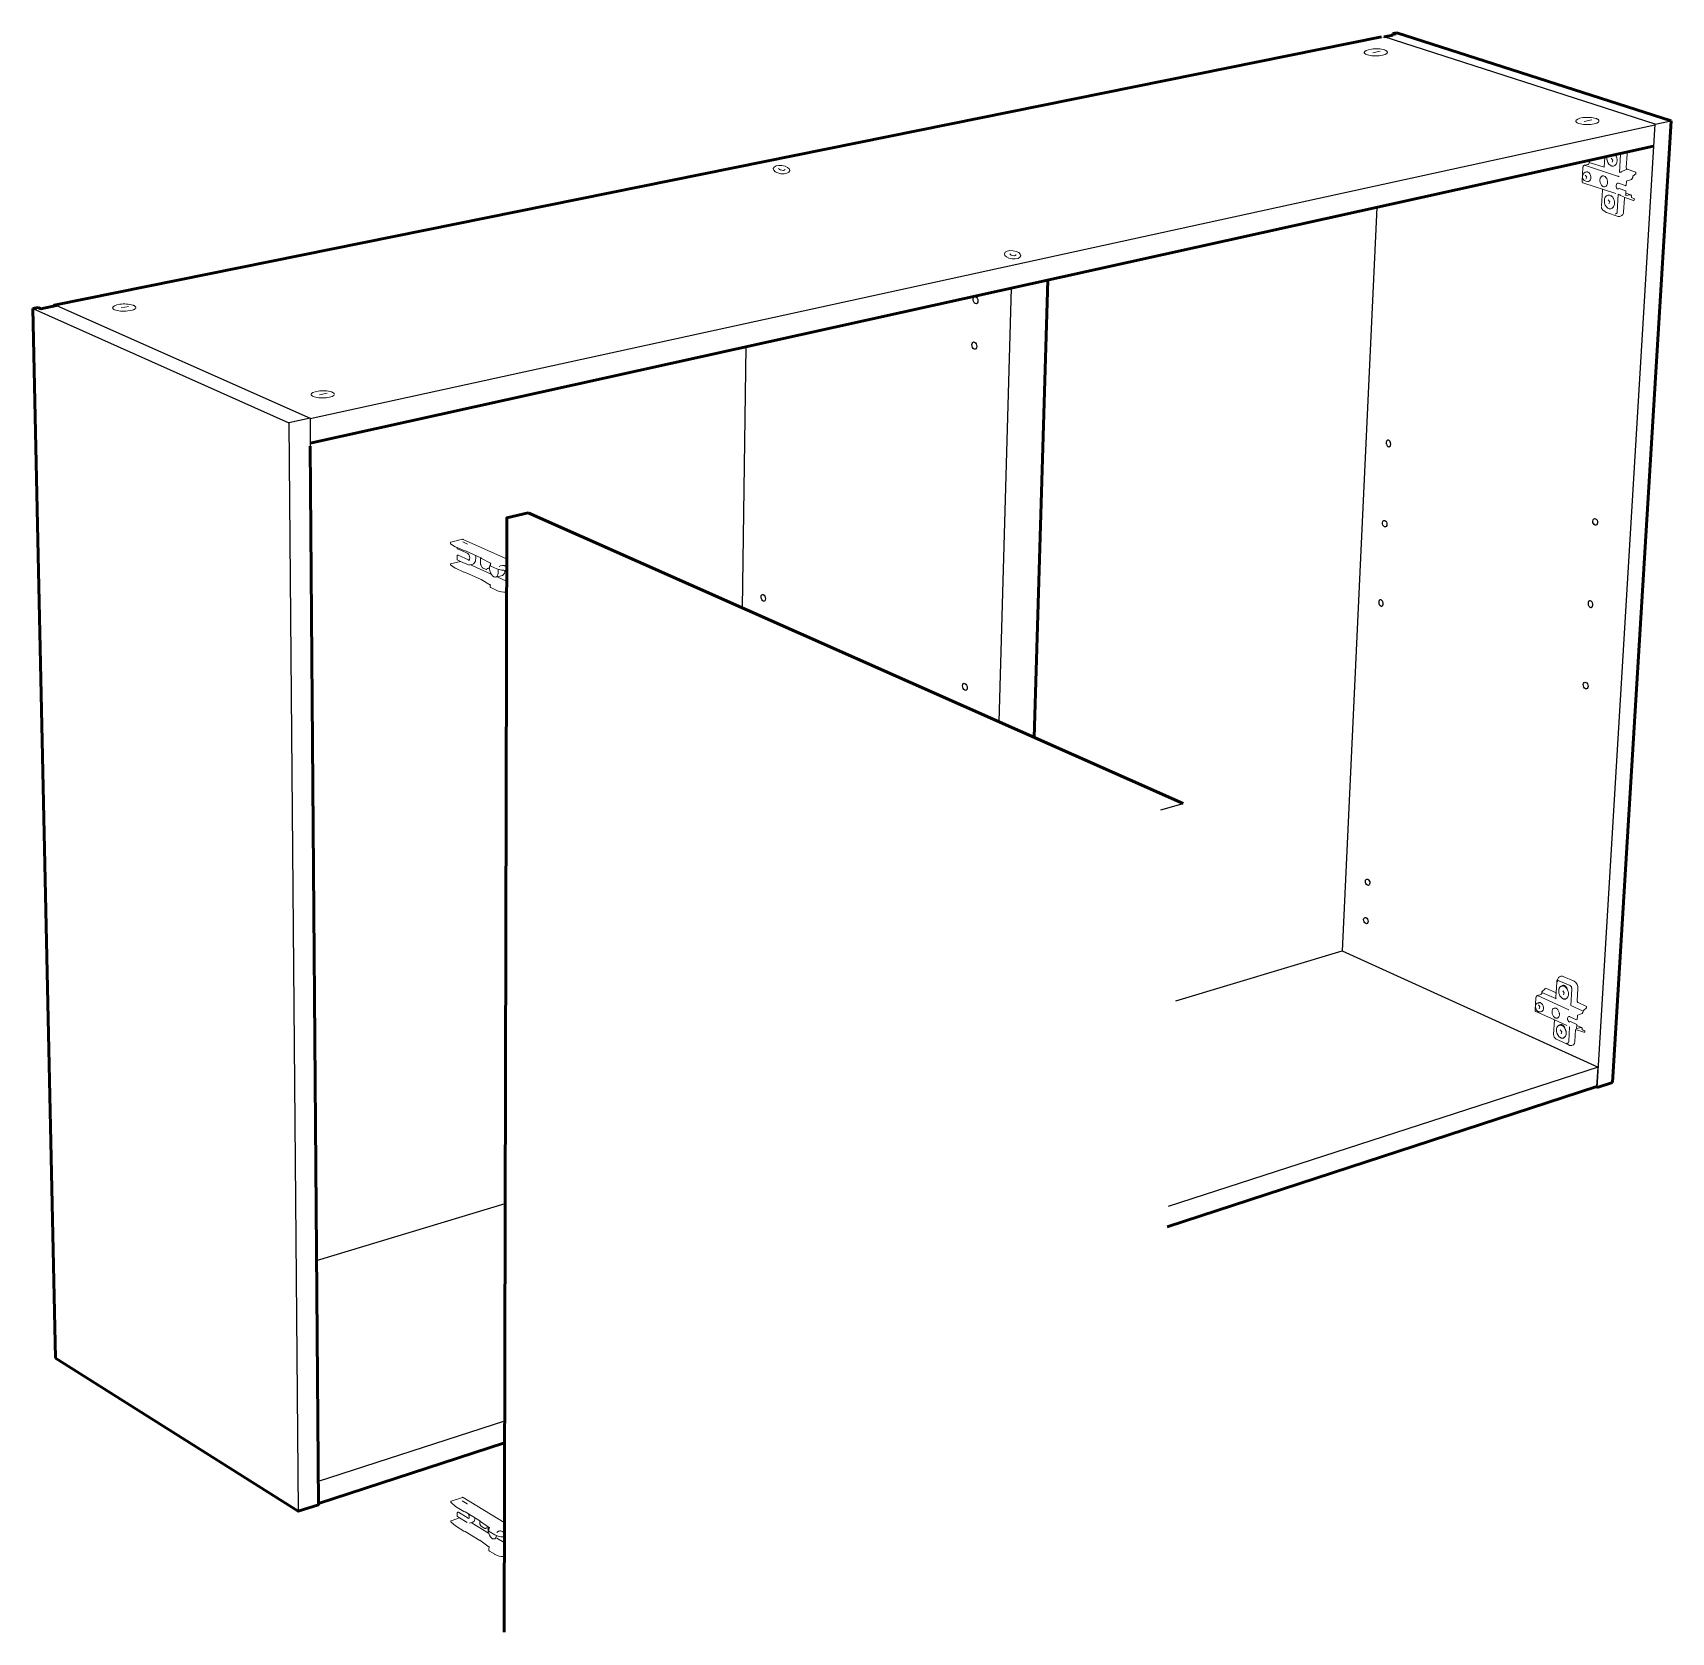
# Model space of a CAD drawing. Header units: inches. Extents: x 0.54 to 8.99, y 3.92 to 11.2.
# Drawn here: x 5.212 to 8.99, y 7.515 to 11.203 of the extents above; entities that cross this region are included whole.
import ezdxf

# ---------------------------------------------------------------- set-up
doc = ezdxf.new("R2010")
doc.units = ezdxf.units.IN
doc.header["$MEASUREMENT"] = 0
doc.layers.add('PDF_Geometry', color=7, linetype='Continuous')

msp = doc.modelspace()

# ---------------------------------------------------------------- linework, layer by layer
at = {"layer": 'PDF_Geometry', "lineweight": 53}
for points in [[(8.3217, 11.1938), (5.2608, 10.5747), (5.2609, 10.5726)], [(8.328, 11.1932), (8.3479, 11.1973)], [(8.328, 11.1917), (8.328, 11.1932)], [(8.3479, 11.1973), (8.3481, 11.2011)], [(8.3481, 11.2011), (8.3572, 11.2029)], [(8.9901, 11.0001), (8.3572, 11.2029)], [(8.8549, 8.7823), (8.9901, 11.0001)], [(5.8514, 10.2565), (8.9491, 10.9411)], [(7.5207, 9.5782), (7.5521, 10.6324)], [(5.2237, 10.5695), (5.2116, 10.5671)], [(5.2643, 8.1464), (5.2116, 10.5671)], [(5.2666, 10.5738), (5.2304, 10.5665), (5.2237, 10.5695)], [(5.8515, 10.2499), (5.8703, 7.8088), (5.8239, 7.7937), (5.2643, 8.1463)], [(6.3542, 10.0961), (6.3045, 10.0844), (6.2984, 7.5147)], [(7.8646, 9.4254), (6.3542, 10.0961)], [(8.8187, 8.7728), (7.8278, 8.4497)], [(8.8169, 8.7721), (8.8197, 8.7709)], [(8.8197, 8.7709), (8.8549, 8.7823)], [(6.2994, 7.9513), (5.8703, 7.8114)]]:
    msp.add_lwpolyline(points, dxfattribs=at)
at = {"layer": 'PDF_Geometry', "lineweight": 25}
for points in [[(8.8197, 8.7709), (8.9533, 10.9921), (8.328, 11.1932)], [(8.3479, 11.1973), (8.3554, 11.1988)], [(8.3554, 11.1988), (8.3481, 11.2011)], [(8.9533, 10.9921), (8.9901, 11.0001)], [(5.851, 10.3131), (8.9521, 10.9909)], [(8.3109, 10.8001), (8.2315, 9.0863)], [(7.5521, 10.6324), (7.4677, 10.6137)], [(7.4677, 10.6137), (7.4397, 9.6141)], [(5.2116, 10.5671), (5.8018, 10.3034)], [(5.2608, 10.5747), (5.264, 10.5733)], [(5.2666, 10.5738), (5.851, 10.3141), (5.8515, 10.2499)], [(6.8561, 10.4786), (6.8474, 9.877)], [(5.851, 10.3141), (5.8018, 10.3034)], [(5.8018, 10.3034), (5.8239, 7.7937)], [(7.8132, 9.411), (7.8646, 9.4254)], [(7.8475, 8.9703), (8.2315, 9.0863)], [(8.2315, 9.0863), (8.8214, 8.8179)], [(8.8214, 8.8179), (7.8296, 8.4966)], [(8.8187, 8.7728), (8.8214, 8.8179)], [(5.866, 8.372), (6.3007, 8.5032)], [(6.2996, 8.0011), (5.8698, 7.8619)]]:
    msp.add_lwpolyline(points, dxfattribs=at)
at = {"layer": 'PDF_Geometry', "lineweight": 18}
for points in [[(8.2866, 11.1528), (8.2852, 11.1534), (8.2842, 11.1541), (8.2834, 11.1548), (8.2827, 11.1556), (8.2823, 11.1564), (8.2822, 11.1571)], [(8.2822, 11.1571), (8.2822, 11.1562)], [(8.3017, 11.1568), (8.3191, 11.1605)], [(8.3285, 11.1634), (8.3287, 11.1634), (8.329, 11.1634), (8.3292, 11.1634), (8.3293, 11.1634), (8.3295, 11.1634), (8.3297, 11.1634)], [(8.3354, 11.1585), (8.335, 11.1594), (8.3344, 11.1602), (8.3336, 11.161), (8.3327, 11.1615), (8.3317, 11.1622), (8.3305, 11.1628), (8.3297, 11.1631), (8.3297, 11.1634)], [(8.3297, 11.1627), (8.3297, 11.1631)], [(8.3356, 11.1576), (8.3356, 11.1566)], [(8.7745, 10.9946), (8.7732, 10.9953), (8.7722, 10.996), (8.7713, 10.9967), (8.7707, 10.9975), (8.7703, 10.9982), (8.7702, 10.999)], [(8.7702, 10.999), (8.7702, 10.998)], [(8.7897, 10.9986), (8.807, 11.0023)], [(8.8164, 11.0053), (8.8166, 11.0053), (8.8169, 11.0053), (8.8171, 11.0053), (8.8173, 11.0053), (8.8175, 11.0053), (8.8177, 11.0053)], [(8.8233, 11.0004), (8.823, 11.0013), (8.8223, 11.0021), (8.8215, 11.0029), (8.8207, 11.0034), (8.8197, 11.0041), (8.8184, 11.0046), (8.8177, 11.0049), (8.8177, 11.0053)], [(8.8177, 11.0046), (8.8177, 11.0049)], [(8.8235, 10.9995), (8.8235, 10.9985)], [(8.8613, 10.9218), (8.8617, 10.9212), (8.8624, 10.9202), (8.863, 10.919), (8.8635, 10.9179), (8.864, 10.9167), (8.8644, 10.9155), (8.8648, 10.9142), (8.865, 10.913), (8.8651, 10.9117), (8.8652, 10.9103), (8.8653, 10.9091), (8.8652, 10.9079), (8.8651, 10.9066), (8.8649, 10.9054), (8.8646, 10.9042), (8.8645, 10.9041)], [(8.8617, 10.9219), (8.8617, 10.9217), (8.8618, 10.9215), (8.8619, 10.9213), (8.8619, 10.9211), (8.862, 10.921), (8.862, 10.9208)], [(8.8709, 10.8809), (8.8733, 10.9227)], [(8.8733, 10.9227), (8.8734, 10.923), (8.8734, 10.9233), (8.8733, 10.9236), (8.8733, 10.9239), (8.8733, 10.924), (8.8733, 10.9244)], [(8.8885, 10.8882), (8.888, 10.8885), (8.8874, 10.8889), (8.8869, 10.8896), (8.8866, 10.8903), (8.8865, 10.8912), (8.8865, 10.892), (8.8883, 10.9229)], [(8.888, 10.9276), (8.8882, 10.926), (8.8883, 10.9244), (8.8883, 10.9229)], [(6.9351, 10.8865), (6.9317, 10.8897)], [(6.9428, 10.8854), (6.9351, 10.8865)], [(6.9469, 10.8876), (6.9428, 10.8854)], [(8.7866, 10.8574), (8.786, 10.8577), (8.7854, 10.8581), (8.7851, 10.8588), (8.7848, 10.8595), (8.7847, 10.8603), (8.7847, 10.8612), (8.7864, 10.8919)], [(8.7864, 10.8919), (8.7866, 10.893), (8.7869, 10.894), (8.7873, 10.895), (8.7879, 10.8958), (8.7886, 10.8965), (8.7893, 10.897), (8.7901, 10.8973), (8.8665, 10.872)], [(8.8007, 10.9041), (8.8006, 10.9027), (8.8005, 10.9019), (8.8003, 10.9011), (8.7998, 10.9003), (8.7993, 10.8998), (8.7988, 10.8993), (8.7982, 10.8991), (8.7901, 10.8973)], [(8.8007, 10.9041), (8.8353, 10.8927), (8.8367, 10.9163)], [(8.8007, 10.9041), (8.8008, 10.9048), (8.801, 10.9054), (8.8013, 10.9061), (8.8017, 10.9067), (8.8022, 10.9071)], [(8.8047, 10.9092), (8.8021, 10.9071)], [(8.8422, 10.9089), (8.8419, 10.9102), (8.8418, 10.9115), (8.8417, 10.9128), (8.8417, 10.9141), (8.8417, 10.9154), (8.8419, 10.9166), (8.8421, 10.9175)], [(8.8518, 10.9141), (8.8556, 10.9095), (8.8536, 10.9048)], [(8.8765, 10.8827), (8.8761, 10.8825), (8.8756, 10.8824), (8.8747, 10.8821), (8.8738, 10.8818), (8.8729, 10.8816), (8.8719, 10.8813), (8.8709, 10.8809)], [(8.8848, 10.8866), (8.8764, 10.8827)], [(8.8867, 10.8878), (8.8866, 10.8877), (8.8864, 10.8875), (8.8863, 10.8872), (8.8862, 10.8869)], [(8.8885, 10.8882), (8.8867, 10.8878)], [(8.8885, 10.8882), (8.9087, 10.8816), (8.907, 10.8812)], [(8.8623, 10.8322), (8.7864, 10.8572)], [(8.7916, 10.8745), (8.7954, 10.8698), (8.7934, 10.8652)], [(8.7977, 10.8818), (8.7967, 10.8821), (8.7957, 10.8822), (8.7947, 10.882)], [(8.7989, 10.86), (8.7989, 10.8599), (8.7989, 10.8599), (8.7988, 10.8599), (8.7987, 10.86)], [(8.8039, 10.8643), (8.8039, 10.8643)], [(8.8338, 10.848), (8.8327, 10.8486), (8.8314, 10.8494), (8.8304, 10.8503), (8.8298, 10.8509), (8.8292, 10.8514), (8.8283, 10.8527), (8.8274, 10.8543), (8.8268, 10.8558), (8.8263, 10.8575), (8.8259, 10.859), (8.8258, 10.8604), (8.8257, 10.8619), (8.8257, 10.8633), (8.8258, 10.8646), (8.826, 10.866), (8.8264, 10.8673), (8.827, 10.8684), (8.8276, 10.8697), (8.8285, 10.8707), (8.8293, 10.8716), (8.8304, 10.8722), (8.831, 10.8725), (8.8316, 10.8727), (8.8322, 10.8728), (8.8328, 10.8729), (8.834, 10.8728), (8.8352, 10.8725)], [(8.8699, 10.8716), (8.8692, 10.8717), (8.8684, 10.8718), (8.8675, 10.872), (8.8665, 10.872)], [(8.8685, 10.8561), (8.8842, 10.8509), (8.8843, 10.8506), (8.8844, 10.8504), (8.8846, 10.8502)], [(8.8685, 10.8561), (8.8685, 10.8558), (8.8686, 10.8556), (8.8688, 10.8555)], [(8.8846, 10.8502), (8.8847, 10.8502), (8.8848, 10.8502), (8.8865, 10.8506)], [(8.8865, 10.8506), (8.887, 10.8599)], [(8.8883, 10.8617), (8.8879, 10.8614), (8.8874, 10.8611), (8.8871, 10.8605), (8.887, 10.8599)], [(8.8291, 10.8028), (8.8313, 10.84)], [(8.831, 10.8408), (8.8311, 10.8408), (8.8312, 10.8408)], [(8.8319, 10.8423), (8.8317, 10.8418), (8.8316, 10.8414), (8.8315, 10.841), (8.8314, 10.8407), (8.8313, 10.8404), (8.8313, 10.84)], [(8.8313, 10.84), (8.8313, 10.8402)], [(8.8449, 10.8177), (8.8486, 10.8131), (8.8466, 10.8085)], [(8.8533, 10.8258), (8.853, 10.826), (8.8527, 10.8265), (8.8522, 10.8268), (8.8517, 10.8271), (8.8513, 10.8273), (8.851, 10.8275), (8.8507, 10.8275)], [(8.8532, 10.8257), (8.8533, 10.8258), (8.8533, 10.8259)], [(8.8538, 10.8252), (8.8535, 10.8256), (8.8533, 10.8258)], [(8.8545, 10.8245), (8.8551, 10.8237), (8.8559, 10.8227), (8.8565, 10.8217), (8.8571, 10.8206), (8.8577, 10.8194), (8.8581, 10.8182), (8.8585, 10.817), (8.8588, 10.8158), (8.8591, 10.8144), (8.8593, 10.8132), (8.8594, 10.8119), (8.8595, 10.8106), (8.8594, 10.8094), (8.8593, 10.8082), (8.8591, 10.807), (8.8588, 10.8057), (8.8588, 10.8056)], [(8.8656, 10.7902), (8.868, 10.8303)], [(8.8683, 10.8431), (8.868, 10.8429), (8.8678, 10.8425), (8.8677, 10.8422)], [(8.868, 10.8312), (8.868, 10.8312)], [(8.8697, 10.8297), (8.8681, 10.8303)], [(8.87, 10.8435), (8.8683, 10.8431)], [(8.8858, 10.8382), (8.87, 10.8435)], [(8.8706, 10.8295), (8.8712, 10.8292), (8.8716, 10.8289), (8.872, 10.8286), (8.8724, 10.8284), (8.8729, 10.8281), (8.8732, 10.828)], [(8.8812, 10.8249), (8.8732, 10.828)], [(8.8813, 10.8267), (8.8813, 10.8267)], [(8.8821, 10.8231), (8.8822, 10.8231), (8.8823, 10.8231), (8.8824, 10.8231), (8.8825, 10.8231), (8.8827, 10.8231), (8.8828, 10.8231), (8.8826, 10.8232), (8.8825, 10.8234), (8.8824, 10.8237)], [(8.8823, 10.8211), (8.8824, 10.8219), (8.8826, 10.8225), (8.883, 10.823), (8.8828, 10.8231)], [(8.883, 10.823), (8.903, 10.8163), (8.9028, 10.8165), (8.9027, 10.8167), (8.9026, 10.817)], [(8.8852, 10.829), (8.8854, 10.833)], [(8.8855, 10.828), (8.8863, 10.8277), (8.8858, 10.8277), (8.8855, 10.828), (8.8852, 10.8284), (8.8852, 10.829)], [(8.896, 10.8294), (8.8854, 10.833), (8.8858, 10.8382)], [(8.896, 10.8294), (8.8952, 10.8296), (8.8943, 10.8296), (8.8863, 10.8277)], [(8.8985, 10.8244), (8.8985, 10.8256), (8.8984, 10.8267), (8.898, 10.8276), (8.8974, 10.8285), (8.8967, 10.8291), (8.896, 10.8294)], [(8.8985, 10.8244), (8.8984, 10.823), (8.9051, 10.8202)], [(8.9032, 10.8163), (8.9031, 10.8163), (8.903, 10.8163)], [(8.9051, 10.8202), (8.9049, 10.8167), (8.9032, 10.8163)], [(8.8362, 10.7917), (8.8367, 10.7912), (8.8377, 10.7904), (8.8384, 10.7898), (8.8392, 10.7893), (8.84, 10.7888), (8.8409, 10.7886), (8.8407, 10.7886), (8.8406, 10.7888), (8.8406, 10.7891)], [(7.468, 10.69), (7.4646, 10.6932)], [(7.4757, 10.6889), (7.468, 10.69)], [(7.4798, 10.6911), (7.4757, 10.6889)], [(5.4002, 10.5643), (5.3989, 10.565), (5.3979, 10.5656), (5.397, 10.5664), (5.3964, 10.5672), (5.396, 10.5679), (5.3959, 10.5687)], [(5.3959, 10.5687), (5.3959, 10.5677)], [(5.4153, 10.5683), (5.4327, 10.572)], [(5.4421, 10.575), (5.4423, 10.575), (5.4426, 10.575), (5.4428, 10.575), (5.443, 10.575), (5.4432, 10.575), (5.4434, 10.575)], [(5.449, 10.5701), (5.4487, 10.5709), (5.448, 10.5718), (5.4472, 10.5726), (5.4464, 10.5731), (5.4453, 10.5738), (5.4441, 10.5743), (5.4434, 10.5746), (5.4434, 10.575)], [(5.4434, 10.5742), (5.4434, 10.5746)], [(5.4492, 10.5691), (5.4492, 10.5682)], [(5.858, 10.3642), (5.8566, 10.3649), (5.8556, 10.3655), (5.8548, 10.3663), (5.8541, 10.367), (5.8537, 10.3678), (5.8536, 10.3685)], [(5.8536, 10.3685), (5.8536, 10.3676)], [(5.8731, 10.3682), (5.8905, 10.3719)], [(5.8999, 10.3749), (5.9001, 10.3749), (5.9004, 10.3749), (5.9006, 10.3749), (5.9007, 10.3749), (5.9009, 10.3749), (5.9011, 10.3749)], [(5.9068, 10.37), (5.9064, 10.3708), (5.9058, 10.3717), (5.905, 10.3724), (5.9042, 10.373), (5.9031, 10.3736), (5.9019, 10.3742), (5.9011, 10.3745), (5.9011, 10.3749)], [(5.9011, 10.3741), (5.9011, 10.3745)], [(5.907, 10.369), (5.907, 10.3681)], [(6.1754, 10.0286), (6.1754, 10.0286), (6.1753, 10.0286), (6.1752, 10.0286), (6.1752, 10.0285), (6.1751, 10.0285), (6.1751, 10.0285), (6.1751, 10.0283), (6.175, 10.0283), (6.175, 10.0283), (6.1749, 10.0282), (6.1749, 10.0281), (6.1748, 10.0281), (6.1748, 10.028), (6.1748, 10.0279), (6.1748, 10.0278), (6.1748, 10.0277), (6.1748, 10.0276), (6.1749, 10.0275)], [(6.1748, 10.0251), (6.1748, 10.0249), (6.1749, 10.0249), (6.1749, 10.0275)], [(6.1749, 10.0275), (6.175, 10.0279), (6.175, 10.0283), (6.1753, 10.0285), (6.1757, 10.0286), (6.1756, 10.0286), (6.1754, 10.0286)], [(6.175, 10.0249), (6.1749, 10.0249)], [(6.1857, 10.0179), (6.175, 10.0248)], [(6.1757, 10.0286), (6.2027, 10.0349)], [(6.1903, 10.0134), (6.1903, 10.0158), (6.1857, 10.0179)], [(6.1904, 10.0157), (6.1904, 10.0133), (6.1902, 10.0133), (6.1902, 10.0134)], [(6.2092, 10.0083), (6.2057, 10.0087), (6.1903, 10.0158)], [(6.1903, 10.0134), (6.1903, 10.0133), (6.1903, 10.0133), (6.1903, 10.0132), (6.1903, 10.0131), (6.1903, 10.0131), (6.1903, 10.013), (6.1903, 10.0129), (6.1904, 10.0129), (6.1904, 10.0128), (6.1905, 10.0128), (6.1905, 10.0127), (6.1906, 10.0127), (6.1906, 10.0126), (6.1907, 10.0126), (6.1908, 10.0126), (6.1905, 10.0129), (6.1904, 10.0133)], [(6.2042, 10.0348), (6.204, 10.0349), (6.2038, 10.035), (6.2036, 10.035), (6.2032, 10.035), (6.2028, 10.035), (6.2024, 10.035), (6.2026, 10.035), (6.2027, 10.0349)], [(6.2027, 10.0349), (6.2035, 10.035), (6.2042, 10.0348)], [(6.2033, 10.0289), (6.2138, 10.0235)], [(6.3043, 9.9895), (6.2042, 10.0348)], [(6.1748, 9.9784), (6.1749, 9.9784)], [(6.1748, 9.9783), (6.1748, 9.9784)], [(6.1748, 9.9759), (6.1748, 9.9758), (6.1748, 9.9757), (6.1748, 9.9756), (6.1749, 9.9756), (6.1749, 9.9755), (6.1749, 9.9754), (6.175, 9.9754), (6.175, 9.9753), (6.175, 9.9752), (6.175, 9.9752), (6.175, 9.9751), (6.1751, 9.9751), (6.1752, 9.9751), (6.1752, 9.975), (6.175, 9.9753), (6.1749, 9.9757)], [(6.1748, 9.9759), (6.1748, 9.9758), (6.1749, 9.9757)], [(6.1749, 9.9784), (6.1749, 9.9783), (6.175, 9.9783), (6.1982, 9.9838)], [(6.1749, 9.9757), (6.1749, 9.9784)], [(6.186, 9.968), (6.1858, 9.9683), (6.1857, 9.9687), (6.1749, 9.9757)], [(6.1904, 9.9972), (6.1902, 9.9973), (6.1902, 9.9974)], [(6.198, 9.9839), (6.1904, 9.9874), (6.1902, 9.9875), (6.1902, 9.9877)], [(6.1903, 9.9877), (6.1903, 9.9974), (6.1903, 9.9975), (6.1903, 9.9976), (6.1903, 9.9977), (6.1903, 9.9977), (6.1903, 9.9978), (6.1903, 9.9979), (6.1904, 9.9979), (6.1904, 9.9979), (6.1905, 9.9981), (6.1906, 9.9981), (6.1906, 9.9981), (6.1907, 9.9981), (6.1907, 9.9982), (6.1908, 9.9982), (6.1909, 9.9982), (6.191, 9.9982)], [(6.191, 9.9982), (6.1911, 9.9982), (6.1912, 9.9982), (6.1908, 9.9981), (6.1905, 9.9977), (6.1904, 9.9972)], [(6.191, 9.9982), (6.1925, 9.9986), (6.1926, 9.9986), (6.1927, 9.9986), (6.1928, 9.9986), (6.1929, 9.9986), (6.193, 9.9986), (6.1931, 9.9986)], [(6.217, 9.9863), (6.2177, 9.9868), (6.2183, 9.9877), (6.2188, 9.9887), (6.2191, 9.9899), (6.2193, 9.9912), (6.2193, 9.9928), (6.2191, 9.9943), (6.2188, 9.9959), (6.2183, 9.9973), (6.2177, 9.9987), (6.217, 9.9999), (6.2161, 10.001), (6.2153, 10.0018), (6.1911, 10.0127)], [(6.1927, 9.9986), (6.1912, 9.9982)], [(6.1931, 9.9986), (6.1929, 9.9986), (6.1927, 9.9986), (6.1926, 9.9986), (6.1925, 9.9986)], [(6.2171, 9.9877), (6.2169, 9.9878), (6.2166, 9.9877), (6.1927, 9.9986)], [(6.198, 9.9839), (6.2183, 9.9755)], [(6.245, 9.9919), (6.2092, 10.0083)], [(6.2147, 10.0016), (6.2144, 10.0019), (6.2143, 10.0024)], [(6.2176, 9.9875), (6.2175, 9.9874), (6.2172, 9.9872), (6.2169, 9.9871), (6.2163, 9.9871), (6.2158, 9.9871)], [(6.2175, 9.9875), (6.2171, 9.9876), (6.2166, 9.9877)], [(6.2188, 9.9759), (6.2264, 9.9777)], [(6.2212, 9.9764), (6.2266, 9.974)], [(6.2444, 9.9922), (6.2444, 9.9776)], [(6.2452, 9.9745), (6.2448, 9.9755), (6.2445, 9.9765), (6.2444, 9.9776)], [(6.2468, 9.991), (6.245, 9.9919)], [(6.265, 9.9672), (6.2649, 9.9692), (6.265, 9.9711), (6.2653, 9.973), (6.2657, 9.9747), (6.2662, 9.9763), (6.2668, 9.9777), (6.2668, 9.9798), (6.2468, 9.991)], [(6.2668, 9.9777), (6.267, 9.9779), (6.2672, 9.9783)], [(6.2676, 9.9794), (6.2676, 9.9795), (6.2675, 9.9795)], [(6.1861, 9.968), (6.186, 9.968)], [(6.206, 9.9589), (6.1861, 9.968)], [(6.2061, 9.9589), (6.206, 9.9589)], [(6.2095, 9.9583), (6.2061, 9.9589)], [(6.2095, 9.9583), (6.2095, 9.9583)], [(6.2453, 9.9419), (6.2095, 9.9583)], [(6.2266, 9.974), (6.2687, 9.9547)], [(6.2453, 9.9419), (6.2675, 9.9295), (6.2667, 9.9275)], [(6.2456, 9.9742), (6.2476, 9.9702), (6.2481, 9.9696), (6.2486, 9.9693), (6.2569, 9.9656)], [(6.2585, 9.966), (6.258, 9.9656), (6.2575, 9.9654), (6.2569, 9.9656)], [(6.2569, 9.9656), (6.2584, 9.9659)], [(6.2584, 9.9659), (6.2584, 9.966), (6.2585, 9.966)], [(6.2584, 9.9659), (6.2584, 9.9659)], [(6.2586, 9.9661), (6.2585, 9.966)], [(6.2595, 9.9672), (6.2598, 9.9676), (6.2602, 9.9677)], [(6.2617, 9.9681), (6.2602, 9.9677), (6.2607, 9.9677), (6.2611, 9.9676)], [(6.2634, 9.9679), (6.2631, 9.968), (6.2628, 9.9681), (6.2626, 9.9681), (6.2623, 9.9682), (6.262, 9.9681), (6.2617, 9.9681), (6.2622, 9.9681), (6.2627, 9.968)], [(6.265, 9.9669), (6.2627, 9.968), (6.263, 9.968), (6.2634, 9.9679)], [(6.2646, 9.9661), (6.2651, 9.9661)], [(6.2651, 9.966), (6.2648, 9.966), (6.2646, 9.9661)], [(6.2822, 9.9486), (6.3041, 9.9386)], [(6.2667, 9.9246), (6.2667, 9.9273), (6.2667, 9.9274), (6.2667, 9.9275)], [(6.2679, 9.9235), (6.2672, 9.9238), (6.2668, 9.9242), (6.2667, 9.9246)], [(6.2676, 9.9299), (6.2675, 9.93), (6.2674, 9.93)], [(6.2682, 9.9228), (6.268, 9.9231), (6.2679, 9.9234)], [(8.6987, 8.9984), (8.6987, 8.9978), (8.6931, 8.9929)], [(8.6992, 8.9993), (8.699, 8.9992), (8.6988, 8.9988), (8.6987, 8.9984)], [(8.7009, 8.9998), (8.6992, 8.9993)], [(8.7009, 8.9998), (8.7245, 8.9893), (8.724, 8.98)], [(8.7316, 8.9868), (8.7313, 8.988), (8.7311, 8.9893), (8.7308, 8.9905), (8.7307, 8.9917), (8.7306, 8.9928), (8.7307, 8.9941), (8.7307, 8.9952), (8.7309, 8.9963), (8.7312, 8.9974), (8.7314, 8.9984), (8.7318, 8.9995), (8.7323, 9.0004), (8.7328, 9.0013), (8.7333, 9.002), (8.734, 9.0028), (8.7347, 9.0033), (8.7355, 9.0039), (8.7362, 9.0043), (8.7371, 9.0047), (8.7379, 9.0048), (8.7387, 9.005), (8.7395, 9.005), (8.7404, 9.005), (8.7413, 9.0048), (8.7424, 9.0046), (8.7435, 9.0041), (8.7446, 9.0035), (8.7454, 9.003), (8.7463, 9.0024), (8.747, 9.0016), (8.7471, 9.0015)], [(8.7608, 8.9983), (8.7608, 8.9991), (8.7607, 8.9999), (8.7605, 9.0007), (8.7603, 9.0014), (8.76, 9.0021), (8.7598, 9.0029), (8.7594, 9.0034), (8.759, 9.004), (8.7585, 9.0046), (8.7581, 9.005), (8.7575, 9.0054), (8.7569, 9.0058), (8.7313, 9.0171)], [(8.7357, 9.0275), (8.7369, 9.0278), (8.738, 9.0278), (8.7394, 9.0275), (8.7406, 9.0271)], [(8.7399, 8.994), (8.7436, 8.9893), (8.7416, 8.9847)], [(8.7468, 9.0018), (8.7468, 9.002), (8.7468, 9.0021), (8.7465, 9.0026), (8.746, 9.003), (8.7455, 9.0033), (8.7451, 9.0036), (8.7448, 9.0038), (8.7444, 9.0039), (8.744, 9.004), (8.7437, 9.0041), (8.7436, 9.0041)], [(8.7479, 9.0008), (8.7478, 9.001), (8.7473, 9.0015), (8.7469, 9.0021), (8.7468, 9.0021)], [(8.7473, 9.0016), (8.7471, 9.0015)], [(8.7471, 9.0015), (8.7478, 9.0009), (8.7485, 8.9999), (8.7493, 8.999), (8.7499, 8.998), (8.7505, 8.9969), (8.7511, 8.9959), (8.7515, 8.9947), (8.752, 8.9935), (8.7523, 8.9924), (8.7527, 8.9912), (8.7529, 8.9899), (8.7531, 8.9888), (8.7531, 8.9876), (8.7531, 8.9863), (8.7531, 8.9852), (8.7529, 8.9841), (8.7529, 8.9837)], [(8.7585, 8.96), (8.7608, 8.9983)], [(8.6778, 8.946), (8.6772, 8.9464), (8.6768, 8.9469), (8.6765, 8.9475), (8.6764, 8.9483), (8.6763, 8.9491), (8.6779, 8.9774)], [(8.6887, 8.9452), (8.6879, 8.945), (8.6871, 8.9449), (8.6863, 8.9449), (8.6855, 8.945), (8.6847, 8.9452), (8.6839, 8.9455), (8.6831, 8.9458), (8.6823, 8.9463), (8.6816, 8.9469), (8.6808, 8.9476), (8.6801, 8.9484), (8.6795, 8.9492), (8.6788, 8.9503), (8.6784, 8.9513), (8.6779, 8.9524), (8.6775, 8.9535), (8.6772, 8.9546), (8.6772, 8.9557), (8.6771, 8.9569), (8.6771, 8.958), (8.6772, 8.9591), (8.6774, 8.9602), (8.6777, 8.9612), (8.6782, 8.9622), (8.6787, 8.963), (8.6793, 8.9638), (8.6801, 8.9644), (8.6807, 8.9649), (8.6814, 8.9653), (8.6821, 8.9656)], [(8.6779, 8.9774), (8.6781, 8.9783), (8.6784, 8.9794), (8.6789, 8.9802), (8.6793, 8.9811), (8.68, 8.9818), (8.6807, 8.9823), (8.6815, 8.9827), (8.7542, 8.95)], [(8.6917, 8.9899), (8.6916, 8.9886), (8.6915, 8.9878), (8.6912, 8.9871), (8.6908, 8.9864), (8.6904, 8.9858), (8.6898, 8.9854), (8.6892, 8.9851), (8.6815, 8.9826)], [(8.6849, 8.9664), (8.6821, 8.9656)], [(8.6859, 8.9652), (8.685, 8.9656), (8.684, 8.9658), (8.6831, 8.9658), (8.6821, 8.9656)], [(8.6837, 8.9615), (8.6874, 8.9569), (8.6854, 8.9522)], [(8.6887, 8.9661), (8.6877, 8.9664), (8.6867, 8.9666), (8.6857, 8.9666), (8.6849, 8.9664)], [(8.6931, 8.9928), (8.6926, 8.9924), (8.6922, 8.9918), (8.692, 8.9912), (8.6918, 8.9906), (8.6917, 8.9899), (8.7242, 8.9757)], [(8.6938, 8.9609), (8.6938, 8.9608), (8.6938, 8.9607)], [(8.724, 8.98), (8.724, 8.9793), (8.724, 8.9785), (8.7241, 8.9777), (8.7243, 8.977), (8.7243, 8.9761), (8.7246, 8.9751)], [(8.7244, 8.9878), (8.7243, 8.9876), (8.7242, 8.9873), (8.7241, 8.9871)], [(8.7242, 8.9757), (8.7242, 8.9757)], [(8.7853, 8.9479), (8.7585, 8.96)], [(8.721, 8.9266), (8.6778, 8.946)], [(8.6914, 8.946), (8.6887, 8.9452)], [(8.7231, 8.9311), (8.722, 8.9317), (8.7209, 8.9325), (8.7198, 8.9336), (8.7193, 8.9341), (8.7188, 8.9348), (8.7178, 8.9361), (8.7171, 8.9375), (8.7164, 8.939), (8.7159, 8.9406), (8.7156, 8.9421), (8.7154, 8.9435), (8.7153, 8.9448), (8.7154, 8.9461), (8.7155, 8.9474), (8.7158, 8.9486), (8.716, 8.9497), (8.7165, 8.9507), (8.7172, 8.9518), (8.7179, 8.9526), (8.7189, 8.9533), (8.7198, 8.9538), (8.7204, 8.954), (8.721, 8.954), (8.7215, 8.9541), (8.7221, 8.9541), (8.7232, 8.9539), (8.7244, 8.9535)], [(8.7497, 8.9135), (8.721, 8.9266)], [(8.7244, 8.9535), (8.7256, 8.9528), (8.7267, 8.9521), (8.7277, 8.951), (8.7283, 8.9505), (8.7288, 8.9498), (8.7296, 8.9485), (8.7305, 8.947), (8.7312, 8.9454), (8.7316, 8.9439), (8.7319, 8.9424), (8.7321, 8.9411), (8.7322, 8.9397), (8.7322, 8.9384), (8.7321, 8.9372), (8.7318, 8.9359), (8.7314, 8.9349), (8.731, 8.9338), (8.7304, 8.9328), (8.7296, 8.932), (8.7287, 8.9312), (8.7277, 8.9307), (8.7272, 8.9306), (8.7266, 8.9304), (8.726, 8.9304), (8.7255, 8.9304), (8.7243, 8.9306), (8.7231, 8.9311)], [(8.7524, 8.9479), (8.7524, 8.9479)], [(8.756, 8.9224), (8.7557, 8.9222), (8.7554, 8.9219), (8.7553, 8.9215)], [(8.7576, 8.9229), (8.756, 8.9224)], [(8.7561, 8.9342), (8.7562, 8.9339), (8.7564, 8.9337)], [(8.7564, 8.9337), (8.7713, 8.927)], [(8.7726, 8.9162), (8.7576, 8.9229)], [(8.7713, 8.927), (8.7715, 8.9269), (8.7716, 8.927), (8.7733, 8.9275)], [(8.7733, 8.9275), (8.7737, 8.936)], [(8.775, 8.9378), (8.7745, 8.9375), (8.7741, 8.9372), (8.7738, 8.9366), (8.7737, 8.936)], [(8.7501, 8.871), (8.7283, 8.8809)], [(8.7301, 8.8797), (8.73, 8.8799), (8.7299, 8.8801)], [(8.7342, 8.904), (8.738, 8.8994), (8.736, 8.8948)], [(8.7415, 8.9113), (8.7415, 8.9115), (8.7415, 8.9117)], [(8.7429, 8.91), (8.7425, 8.9104), (8.7421, 8.9111), (8.7416, 8.9116), (8.7415, 8.9117)], [(8.7417, 8.9111), (8.7424, 8.9104), (8.7432, 8.9096), (8.7438, 8.9086), (8.7445, 8.9076), (8.7451, 8.9066), (8.7456, 8.9055), (8.7462, 8.9043), (8.7465, 8.9032), (8.7469, 8.902), (8.7472, 8.9008), (8.7475, 8.8996), (8.7476, 8.8983), (8.7477, 8.8972), (8.7477, 8.896), (8.7477, 8.8949), (8.7475, 8.8937), (8.7475, 8.8933)], [(8.7536, 8.8767), (8.7556, 8.9109)], [(8.7555, 8.9124), (8.7555, 8.9124)], [(8.7891, 8.898), (8.7889, 8.8982), (8.7889, 8.8985), (8.7695, 8.9047), (8.7679, 8.8771)], [(8.7695, 8.9047), (8.7693, 8.9048)], [(8.772, 8.9077), (8.7724, 8.9138)], [(8.7721, 8.907), (8.7731, 8.9067), (8.7727, 8.9067), (8.7723, 8.9068), (8.7721, 8.9072), (8.772, 8.9077)], [(8.783, 8.909), (8.7724, 8.9138), (8.7726, 8.9162)], [(8.783, 8.909), (8.7823, 8.9092), (8.7816, 8.9093), (8.7808, 8.9091), (8.7731, 8.9067)], [(8.785, 8.9049), (8.7849, 8.9058), (8.7848, 8.9067), (8.7845, 8.9075), (8.7841, 8.9082), (8.7836, 8.9086), (8.783, 8.909)], [(8.7849, 8.9046), (8.785, 8.9049)], [(8.7849, 8.9046), (8.7849, 8.9035), (8.7912, 8.9017)], [(8.7912, 8.9017), (8.7849, 8.9046)], [(8.7889, 8.8985), (8.7889, 8.8992)], [(8.7894, 8.898), (8.7892, 8.898), (8.7891, 8.898)], [(8.7912, 8.9017), (8.791, 8.8985), (8.7894, 8.898)], [(8.7492, 8.873), (8.7492, 8.8724), (8.7494, 8.8717), (8.7496, 8.8713), (8.7501, 8.871)], [(8.7554, 8.8678), (8.7508, 8.8707), (8.7506, 8.8708), (8.7504, 8.8708), (8.7503, 8.8709), (8.7501, 8.871)], [(8.7556, 8.8682), (8.7564, 8.8679), (8.7572, 8.8677), (8.758, 8.8675), (8.759, 8.8675), (8.7599, 8.8676), (8.7609, 8.8678), (8.7626, 8.8683)], [(8.7679, 8.8771), (8.7677, 8.8755), (8.7674, 8.874), (8.7669, 8.8726), (8.7663, 8.8713), (8.7655, 8.8703), (8.7647, 8.8694), (8.7636, 8.8688), (8.7626, 8.8683)], [(6.1767, 7.8171), (6.2024, 7.8257)], [(6.2043, 7.8255), (6.2041, 7.8255), (6.2038, 7.8257), (6.2036, 7.8257), (6.2032, 7.8259), (6.2029, 7.8259), (6.2025, 7.8257), (6.2021, 7.8257), (6.2023, 7.8257), (6.2024, 7.8257)], [(6.2024, 7.8257), (6.2031, 7.8257), (6.2038, 7.8257), (6.2043, 7.8255)], [(6.299, 7.7677), (6.2043, 7.8255)], [(6.1766, 7.8171), (6.1765, 7.8171), (6.1764, 7.8171), (6.1764, 7.8171), (6.1763, 7.8171), (6.1762, 7.8171), (6.1762, 7.8169), (6.1761, 7.8169), (6.1761, 7.8169), (6.176, 7.8168), (6.176, 7.8167), (6.1759, 7.8167), (6.1759, 7.8166), (6.1759, 7.8165), (6.1759, 7.8164), (6.1759, 7.8163), (6.1759, 7.8162), (6.176, 7.8161)], [(6.1759, 7.814), (6.1759, 7.8139), (6.176, 7.8137), (6.176, 7.8161)], [(6.176, 7.8161), (6.1761, 7.8165), (6.1762, 7.8168), (6.1765, 7.8169), (6.1767, 7.8171), (6.1767, 7.8171), (6.1766, 7.8171)], [(6.1761, 7.8137), (6.176, 7.8137), (6.176, 7.8137)], [(6.1863, 7.8047), (6.1761, 7.8137)], [(6.2161, 7.7879), (6.2087, 7.7924), (6.2054, 7.7931), (6.1863, 7.8047)], [(6.1906, 7.7817), (6.1906, 7.7905), (6.1906, 7.7906), (6.1906, 7.7907), (6.1906, 7.7908), (6.1907, 7.7908), (6.1907, 7.7909), (6.1907, 7.791), (6.1908, 7.791), (6.1908, 7.7911), (6.1909, 7.7911), (6.1909, 7.7912), (6.191, 7.7912), (6.191, 7.7913), (6.1911, 7.7913), (6.1912, 7.7913), (6.1912, 7.7914)], [(6.1908, 7.7903), (6.1906, 7.7903), (6.1906, 7.7905)], [(6.1912, 7.7914), (6.1914, 7.7914), (6.1915, 7.7913), (6.1912, 7.7911), (6.1909, 7.7907), (6.1908, 7.7903)], [(6.1912, 7.7914), (6.1927, 7.7918), (6.1928, 7.7918), (6.1929, 7.7918), (6.193, 7.7918), (6.1931, 7.7918), (6.1932, 7.7918), (6.1933, 7.7918), (6.1934, 7.7918), (6.1934, 7.7918), (6.1935, 7.7918)], [(6.193, 7.7918), (6.1915, 7.7913)], [(6.1935, 7.7918), (6.1933, 7.7918), (6.193, 7.7918), (6.1928, 7.7918), (6.1927, 7.7918)], [(6.2162, 7.7778), (6.2159, 7.7779), (6.2158, 7.7779), (6.193, 7.7917)], [(6.2142, 7.8106), (6.2138, 7.8108), (6.2133, 7.8107), (6.2017, 7.8179)], [(6.2426, 7.7716), (6.2161, 7.7879)], [(6.2174, 7.7777), (6.2175, 7.7779), (6.2177, 7.7783), (6.2178, 7.7788), (6.218, 7.7794), (6.2181, 7.7802), (6.2181, 7.7812), (6.218, 7.7822), (6.2178, 7.7834), (6.2177, 7.7841), (6.2174, 7.7848), (6.2172, 7.7855), (6.2169, 7.7863), (6.2166, 7.7869), (6.2162, 7.7876), (6.2161, 7.7879)], [(6.1759, 7.7717), (6.176, 7.7717)], [(6.1759, 7.7717), (6.1759, 7.7717)], [(6.1759, 7.7694), (6.1759, 7.7694), (6.1759, 7.7693), (6.176, 7.7692), (6.176, 7.7691), (6.176, 7.769), (6.1761, 7.769), (6.1761, 7.7689), (6.1762, 7.7689), (6.1762, 7.7688), (6.1761, 7.769), (6.176, 7.7693)], [(6.1759, 7.7694), (6.1759, 7.7694), (6.176, 7.7693)], [(6.176, 7.7717), (6.1761, 7.7716), (6.1959, 7.7783)], [(6.176, 7.7693), (6.176, 7.7717)], [(6.1865, 7.7597), (6.1762, 7.7688)], [(6.1866, 7.7597), (6.1865, 7.7597)], [(6.2056, 7.748), (6.1866, 7.7598)], [(6.1957, 7.7783), (6.1908, 7.7814), (6.1906, 7.7816), (6.1906, 7.7817)], [(6.1957, 7.7783), (6.2135, 7.7674)], [(6.2056, 7.748), (6.2056, 7.748)], [(6.2057, 7.748), (6.2089, 7.7473), (6.2088, 7.7473)], [(6.2089, 7.7473), (6.2429, 7.7264), (6.2428, 7.7264)], [(6.2171, 7.7773), (6.2164, 7.7775), (6.2157, 7.7779)], [(6.2162, 7.7778), (6.2166, 7.7776), (6.217, 7.7775), (6.2171, 7.7774)], [(6.2165, 7.7769), (6.2168, 7.7771), (6.2171, 7.7773), (6.2172, 7.7776), (6.2173, 7.7777)], [(6.2191, 7.7665), (6.2264, 7.7688)], [(6.2231, 7.7678), (6.2252, 7.7665)], [(6.2628, 7.7433), (6.2252, 7.7665), (6.2251, 7.7674), (6.2248, 7.7683)], [(6.2264, 7.7688), (6.2274, 7.7693), (6.2284, 7.77), (6.2292, 7.771), (6.2299, 7.7721), (6.2305, 7.7734), (6.2309, 7.7749), (6.2312, 7.7766), (6.2314, 7.7785)], [(6.2422, 7.7718), (6.2422, 7.7667)], [(6.2428, 7.7637), (6.2424, 7.7647), (6.2423, 7.7657), (6.2422, 7.7667)], [(6.2444, 7.7703), (6.2426, 7.7716)], [(6.2447, 7.7601), (6.2428, 7.7637)], [(6.2625, 7.7567), (6.2444, 7.7703)], [(6.2447, 7.7601), (6.2451, 7.7594), (6.2456, 7.7589), (6.2461, 7.7584), (6.254, 7.7536)], [(6.254, 7.7536), (6.2554, 7.7542)], [(6.2554, 7.7542), (6.2557, 7.7542), (6.256, 7.7542)], [(6.2558, 7.754), (6.2556, 7.7541), (6.2554, 7.7542)], [(6.2561, 7.7543), (6.2556, 7.7538)], [(6.2564, 7.7547), (6.2566, 7.7549), (6.2569, 7.755)], [(6.2569, 7.755), (6.2574, 7.755), (6.258, 7.7548)], [(6.258, 7.7548), (6.2595, 7.7553)], [(6.2583, 7.7555), (6.2589, 7.7555), (6.2595, 7.7553)], [(6.2595, 7.7553), (6.2599, 7.7554), (6.2604, 7.7552)], [(6.2604, 7.7552), (6.2618, 7.7544), (6.2621, 7.7556), (6.2625, 7.7567)], [(6.2613, 7.7527), (6.2617, 7.7529)], [(6.2616, 7.7526), (6.2614, 7.7527), (6.2613, 7.7527)], [(6.264, 7.7555), (6.2625, 7.7567)], [(6.2644, 7.7551), (6.2642, 7.7553), (6.264, 7.7555)], [(6.2828, 7.744), (6.2826, 7.7446), (6.2827, 7.7453), (6.283, 7.7458), (6.2836, 7.7465), (6.2845, 7.747), (6.2855, 7.7475)], [(6.2428, 7.7264), (6.2427, 7.7266), (6.2426, 7.727)], [(6.2642, 7.7104), (6.264, 7.7106), (6.2639, 7.7109), (6.2426, 7.727)], [(6.2642, 7.7104), (6.2643, 7.7103), (6.2633, 7.7066)], [(6.2644, 7.7104), (6.2642, 7.7107), (6.2639, 7.7108)], [(6.2646, 7.7118), (6.2643, 7.7103)], [(6.2817, 7.7317), (6.2989, 7.7212)], [(6.2826, 7.7448), (6.2826, 7.7438)], [(6.2915, 7.735), (6.2912, 7.7349), (6.2909, 7.7348)], [(6.2633, 7.7038), (6.2633, 7.7063), (6.2633, 7.7064), (6.2633, 7.7066)], [(6.2644, 7.7024), (6.2638, 7.7028), (6.2634, 7.7034), (6.2633, 7.7038)], [(6.2646, 7.7019), (6.2644, 7.7021), (6.2644, 7.7024)]]:
    msp.add_lwpolyline(points, dxfattribs=at)
for points in [[(8.8, 10.8603), (8.7995, 10.8602), (8.7967, 10.8596, -0.780152), (8.792, 10.8815), (8.7947, 10.882)], [(8.9087, 10.8816), (8.9085, 10.878), (8.9014, 10.8721, -0.330964), (8.8964, 10.8635), (8.8883, 10.8617)], [(8.8409, 10.7886), (8.8677, 10.7795), (8.8681, 10.7794), (8.8686, 10.7793), (8.8694, 10.7791), (8.8702, 10.7791), (8.871, 10.7791), (8.8718, 10.7793), (8.8735, 10.7797, 0.3237), (8.8804, 10.7904), (8.8823, 10.8211)], [(8.8362, 10.7917), (8.8353, 10.7921), (8.8351, 10.7922), (8.8349, 10.7922, -0.279509), (8.8291, 10.8016)], [(6.3042, 9.9633), (6.3031, 9.9633, -0.094588), (6.2816, 9.9667), (6.2679, 9.973), (6.2673, 9.9733), (6.2669, 9.9737), (6.2668, 9.9742), (6.2668, 9.9768), (6.2668, 9.9769), (6.2668, 9.977), (6.2668, 9.9771), (6.2668, 9.9772), (6.2669, 9.9773)], [(6.2791, 9.9478), (6.2945, 9.9515, 0.317063), (6.3005, 9.9633)], [(6.2868, 9.9721, -0.293951), (6.3023, 9.9725), (6.3023, 9.9713)], [(6.2679, 9.9235), (6.2815, 9.9172), (6.2816, 9.9167), (6.2819, 9.9165, 0.095097), (6.3029, 9.9131), (6.3041, 9.9131)], [(8.7245, 8.9893), (8.726, 9.0143), (8.726, 9.0153), (8.7262, 9.0163), (8.7265, 9.0171), (8.7269, 9.0178), (8.7272, 9.0183), (8.7277, 9.019), (8.7287, 9.0203, -0.274707), (8.7341, 9.027), (8.7357, 9.0275)], [(8.75, 8.9979, 0.194243), (8.7438, 9.0059, 0.349889), (8.7378, 9.0048)], [(8.7406, 9.0271), (8.7662, 9.0157, -0.28969), (8.7751, 8.9987), (8.7733, 8.9704), (8.7734, 8.9695), (8.7736, 8.9688), (8.7739, 8.968), (8.7743, 8.9675), (8.7748, 8.9669), (8.7753, 8.9665), (8.7946, 8.9579), (8.7944, 8.9547), (8.7875, 8.9487, -0.313804), (8.7827, 8.9403), (8.775, 8.9378)], [(8.7283, 8.8809), (8.7246, 8.8825, -0.287781), (8.719, 8.8929), (8.721, 8.9266)], [(8.7382, 8.9135, -0.200662), (8.7419, 8.9113), (8.7417, 8.9111), (8.7416, 8.9112), (8.7408, 8.9119), (8.7399, 8.9126), (8.7391, 8.9131), (8.738, 8.9137), (8.7369, 8.9141), (8.7358, 8.9144), (8.7349, 8.9146), (8.7342, 8.9146), (8.7333, 8.9146), (8.7325, 8.9144), (8.7316, 8.9142), (8.7309, 8.9138), (8.73, 8.9134), (8.7294, 8.9129), (8.7286, 8.9123), (8.7279, 8.9116), (8.7274, 8.9108), (8.7269, 8.9099), (8.7264, 8.909), (8.7261, 8.908), (8.7258, 8.9069), (8.7255, 8.9059), (8.7254, 8.9048), (8.7253, 8.9036), (8.7253, 8.9024), (8.7254, 8.9013), (8.7255, 8.9), (8.7257, 8.8988), (8.726, 8.8976), (8.7263, 8.8964)], [(8.7327, 8.9144), (8.733, 8.9149), (8.7335, 8.9152), (8.7345, 8.9156), (8.7354, 8.9159), (8.7363, 8.9159), (8.7374, 8.9158), (8.7379, 8.9156), (8.7385, 8.9153, -0.215184), (8.7448, 8.907)], [(6.2989, 7.7348), (6.2978, 7.7348, -0.133216), (6.2775, 7.7391), (6.2644, 7.7471), (6.2639, 7.7476), (6.2635, 7.748), (6.2634, 7.7485), (6.2634, 7.751), (6.2634, 7.751), (6.2634, 7.7512), (6.2634, 7.7512), (6.2634, 7.7513), (6.2634, 7.7515), (6.2647, 7.7566), (6.2647, 7.7567)], [(6.2647, 7.7019), (6.2774, 7.6943), (6.2775, 7.694), (6.2777, 7.6938, 0.139534), (6.2977, 7.6896), (6.2988, 7.6896)]]:
    msp.add_lwpolyline(points, format="xyb", dxfattribs=at)
at = {"layer": 'PDF_Geometry', "lineweight": 25}
for points in [[(8.3329, 10.2579), (8.3329, 10.2566), (8.3331, 10.2553), (8.3335, 10.254), (8.334, 10.2528), (8.3345, 10.2516), (8.3352, 10.2506), (8.3361, 10.2498), (8.3369, 10.2492), (8.3377, 10.2487), (8.3387, 10.2484), (8.3395, 10.2484), (8.3404, 10.2487), (8.3411, 10.2491), (8.3418, 10.2498), (8.3424, 10.2506), (8.3428, 10.2516), (8.3431, 10.2528), (8.3433, 10.254), (8.3432, 10.2552), (8.3431, 10.2565), (8.3427, 10.2579), (8.3423, 10.2591), (8.3417, 10.2602), (8.341, 10.2613), (8.3402, 10.2621), (8.3394, 10.2628), (8.3384, 10.2632), (8.3375, 10.2634), (8.3367, 10.2634), (8.3358, 10.2632), (8.335, 10.2628), (8.3343, 10.2621), (8.3338, 10.2613), (8.3334, 10.2602), (8.3331, 10.2591)], [(8.3155, 9.8899), (8.3155, 9.8887), (8.3157, 9.8874), (8.316, 9.8861), (8.3165, 9.8848), (8.3171, 9.8837), (8.3177, 9.8828), (8.3186, 9.8819), (8.3194, 9.8813), (8.3203, 9.8808), (8.3212, 9.8805), (8.3221, 9.8805), (8.3229, 9.8807), (8.3237, 9.8811), (8.3243, 9.8817), (8.3249, 9.8826), (8.3253, 9.8835), (8.3256, 9.8847), (8.3257, 9.8858), (8.3257, 9.8871), (8.3256, 9.8884), (8.3252, 9.8897), (8.3248, 9.8909), (8.3241, 9.892), (8.3235, 9.8931), (8.3227, 9.8939), (8.3219, 9.8946), (8.3209, 9.895), (8.3201, 9.8952), (8.3192, 9.8953), (8.3184, 9.8951), (8.3176, 9.8947), (8.3169, 9.8941), (8.3164, 9.8933), (8.3159, 9.8923), (8.3157, 9.8912)], [(8.7983, 9.8877), (8.7984, 9.8864), (8.7985, 9.885), (8.7989, 9.8837), (8.7993, 9.8825), (8.8, 9.8813), (8.8006, 9.8802), (8.8015, 9.8794), (8.8024, 9.8787), (8.8034, 9.8782), (8.8043, 9.878), (8.8053, 9.878), (8.8061, 9.8781), (8.807, 9.8785), (8.8076, 9.8792), (8.8083, 9.88), (8.8088, 9.8811), (8.809, 9.8822), (8.8092, 9.8834), (8.8092, 9.8848), (8.809, 9.8861), (8.8087, 9.8874), (8.8082, 9.8887), (8.8076, 9.8899), (8.8069, 9.8909), (8.806, 9.8917), (8.8052, 9.8925), (8.8042, 9.893), (8.8033, 9.8932), (8.8023, 9.8932), (8.8014, 9.8931), (8.8006, 9.8926), (8.7999, 9.8919), (8.7992, 9.8911), (8.7989, 9.8901), (8.7985, 9.8889)]]:
    msp.add_lwpolyline(points, close=True, dxfattribs=at)
at = {"layer": 'PDF_Geometry', "lineweight": 18}
for centre, radius, start, end in [((8.744, 8.9797), 0.00549, 218.4943, 321.5057), ((8.7388, 8.8893), 0.00548, 219.6008, 324.4311)]:
    msp.add_arc(centre, radius, start, end, dxfattribs=at)
for centre, major_axis, ratio, start_param, end_param in [((8.3093, 11.1574), (-0.0271, 0), 0.319702, 3.922395, 6.314986), ((8.3085, 11.1576), (0.027, 0.0001), 0.301892, 3.763492, 6.278227), ((8.7972, 10.9993), (0.027, 0), 0.318352, 0.775874, 3.177001), ((8.7965, 10.9994), (0.027, 0.0001), 0.301892, 3.763492, 6.278227), ((8.8535, 10.911), (-0.0035, 0.0153), 0.731734, 1.538053, 4.087745), ((8.7974, 10.8711), (-0.0023, 0.0109), 0.663934, 3.126602, 5.937423), ((8.8346, 10.8602), (-0.0024, 0.0124), 0.6863, 2.780048, 5.942237), ((8.8682, 10.8491), (-0.00158, 0.00706), 0.692341, 5.898886, 9.016485), ((8.8479, 10.8126), (-0.0039, 0.0158), 0.716674, 5.373638, 7.817687), ((8.8477, 10.8131), (-0.0031, 0.0159), 0.714863, 1.604804, 4.088028), ((8.8623, 10.7896), (0.001, 0.00409), 0.771867, 3.007103, 5.036863), ((5.4229, 10.5689), (-0.0271, 0), 0.319702, 3.92239, 6.314986), ((5.4222, 10.5691), (0.027, 0.0001), 0.301892, 3.763492, 6.278227), ((5.8807, 10.3688), (-0.0271, 0), 0.318467, 3.923657, 6.31829), ((5.8801, 10.3689), (0.0269, 0.0001), 0.300361, 3.749497, 6.280398), ((6.2246, 9.9931), (-0.0014, 0.0155), 0.54847, 3.188338, 4.964619), ((6.275, 9.9646), (-0.004, 0.0168), 0.55075, 1.289864, 4.641326), ((8.7332, 9.0075), (-0.0044, 0.00961), 0.483085, 5.817812, 6.995856), ((8.6878, 8.9563), (-0.0037, 0.0103), 0.668051, 3.135055, 5.679845), ((8.7419, 8.9902), (-0.0046, 0.0149), 0.694762, 1.584113, 4.059405), ((8.7558, 8.9278), (-0.00227, 0.00658), 0.656177, 5.735116, 8.846962), ((8.7365, 8.9), (-0.0045, 0.0151), 0.68705, 1.607452, 4.060342), ((8.7479, 8.8815), (-0.00377, 0.00853), 0.513917, 2.661328, 3.910099), ((6.2712, 7.7455), (-0.0051, 0.0156), 0.525049, 0.807315, 4.013211), ((6.2901, 7.7451), (-0.00697, 0.00018), 0.434757, 3.163736, 5.449938)]:
    msp.add_ellipse(centre, major_axis=major_axis, ratio=ratio, start_param=start_param, end_param=end_param, dxfattribs=at)
at = {"layer": 'PDF_Geometry', "lineweight": 25}
for centre, major_axis, ratio, start_param, end_param in [((7.3857, 10.5866), (-0.00181, 0.00844), 0.611299, 1.198504, 7.481689), ((7.383, 10.4816), (-0.0019, 0.00835), 0.617274, 1.173463, 7.456648), ((8.3293, 10.0712), (-0.00191, 0.00735), 0.656936, 1.127002, 7.410187), ((8.8148, 10.075), (-0.00198, 0.00762), 0.673013, 1.131822, 7.415007), ((6.8962, 9.8999), (-0.00198, 0.00794), 0.583722, 1.143393229738708, 7.426578536918295), ((7.3613, 9.6948), (-0.00217, 0.0082), 0.596417, 1.129316, 7.412501), ((8.7928, 9.6977), (-0.00207, 0.00752), 0.667196, 1.095758, 7.378943), ((8.29, 9.2442), (-0.00216, 0.00714), 0.644718, 1.070697, 7.353882), ((8.2858, 9.1558), (-0.0022, 0.00714), 0.634842, 1.056496, 7.339681)]:
    msp.add_ellipse(centre, major_axis=major_axis, ratio=ratio, start_param=start_param, end_param=end_param, dxfattribs=at)
at = {"layer": 'PDF_Geometry', "lineweight": 18}
for points in [[(6.9193, 10.8898), (6.9187, 10.8846), (6.9266, 10.8793), (6.937, 10.878)], [(6.9394, 10.8968), (6.929, 10.8981), (6.92, 10.895), (6.9193, 10.8898)], [(6.9245, 10.8827), (6.9245, 10.8827), (6.9246, 10.8826), (6.9246, 10.8826)], [(6.937, 10.878), (6.9474, 10.8767), (6.9564, 10.8799), (6.9571, 10.8851)], [(6.9571, 10.8851), (6.9577, 10.8903), (6.9498, 10.8955), (6.9394, 10.8968)], [(7.4523, 10.6933), (7.4516, 10.6881), (7.4595, 10.6829), (7.47, 10.6816)], [(7.4723, 10.7004), (7.4619, 10.7016), (7.4529, 10.6985), (7.4523, 10.6933)], [(7.49, 10.6886), (7.4907, 10.6938), (7.4827, 10.699), (7.4723, 10.7004)], [(7.4574, 10.6863), (7.4575, 10.6862), (7.4575, 10.6862), (7.4575, 10.6861)], [(7.47, 10.6816), (7.4804, 10.6803), (7.4894, 10.6834), (7.49, 10.6886)]]:
    msp.add_open_spline(points, degree=3, dxfattribs=at)

doc.saveas('drawing.dxf')
